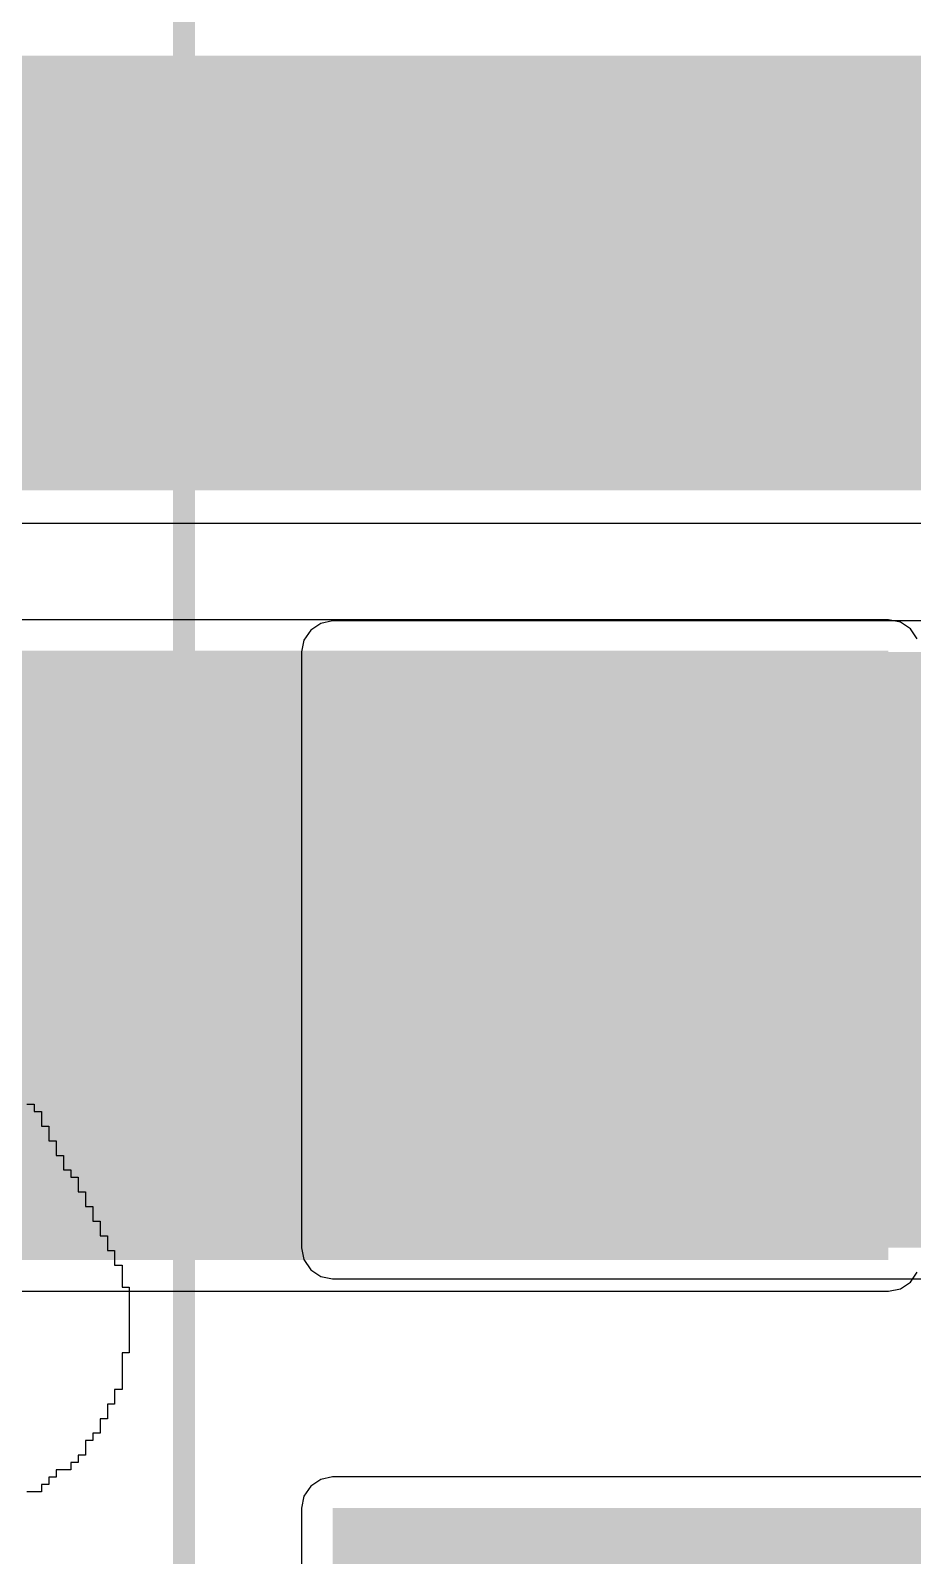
# Model space of a CAD drawing. Header units: millimetres. Extents: x -0.16 to 4.85, y -0.01 to 3.83.
# Drawn here: x 1.0677 to 1.2705, y 0.6961 to 1.0468 of the extents above; entities that cross this region are included whole.
import ezdxf

# ---------------------------------------------------------------- set-up
doc = ezdxf.new("R2010")
doc.units = ezdxf.units.MM
doc.header["$MEASUREMENT"] = 0
for name, color, linetype in [('BottomLayer', 5, 'Continuous'), ('BottomSolder', 6, 'Continuous'), ('MultiLayer', 9, 'Continuous'), ('PadHoleLayer', 156, 'Continuous'), ('TopLayer', 1, 'Continuous'), ('TopOverlay', 2, 'Continuous'), ('TopSolder', 216, 'Continuous')]:
    doc.layers.add(name, color=color, linetype=linetype)

# ---------------------------------------------------------------- blocks, each defined once
blk = doc.blocks.new('G5RL_1A_E_HRDC12_88')
at = {"layer": 'BottomLayer'}
h = blk.add_hatch(color=5, dxfattribs=at)
edge = h.paths.add_edge_path()
edge.add_arc((0.295276, -0.147638), 0.051181, 0, 360)
at = {"layer": 'BottomSolder'}
h = blk.add_hatch(color=6, dxfattribs=at)
edge = h.paths.add_edge_path()
edge.add_arc((0.295276, -0.147638), 0.055181, 0, 360)
at = {"layer": 'MultiLayer'}
h = blk.add_hatch(color=9, dxfattribs=at)
edge = h.paths.add_edge_path()
edge.add_arc((0.295276, -0.147638), 0.051181, 0, 360)
at = {"layer": 'PadHoleLayer'}
h = blk.add_hatch(color=156, dxfattribs=at)
edge = h.paths.add_edge_path()
edge.add_arc((0.295276, -0.147638), 0.02559, 0, 360)
at = {"layer": 'TopLayer'}
h = blk.add_hatch(color=1, dxfattribs=at)
edge = h.paths.add_edge_path()
edge.add_arc((0.295276, -0.147638), 0.051181, 0, 360)
at = {"layer": 'TopSolder'}
h = blk.add_hatch(color=216, dxfattribs=at)
edge = h.paths.add_edge_path()
edge.add_arc((0.295276, -0.147638), 0.055181, 0, 360)
at = {"layer": 'TopOverlay', "const_width": 0.005}
blk.add_lwpolyline([(0.559, -0.25), (-0.585, -0.25)], dxfattribs=at)

msp = doc.modelspace()

# ---------------------------------------------------------------- hatches: boundary and pattern name
at = {"layer": 'BottomLayer'}
msp.add_hatch(color=5, dxfattribs=at).paths.add_polyline_path([(1.265, 0.90413), (0.75502, 0.90413), (0.75502, 0.764), (1.265, 0.764)])
at = {"layer": 'TopLayer'}
for points in [[(1.13718, 0.76685), (1.57318, 0.76685), (1.57318, 0.90385), (1.13718, 0.90385)], [(1.13718, 0.57), (1.57318, 0.57), (1.57318, 0.707), (1.13718, 0.707)]]:
    msp.add_hatch(color=1, dxfattribs=at).paths.add_polyline_path(points)

# ---------------------------------------------------------------- linework, layer by layer
at = {"layer": 'BottomLayer'}
for p, q in [((0.75681, 0.93351), (1.56603, 0.93351)), ((1.265, 0.91127), (0.75502, 0.91127)), ((1.26773, 0.91073), (1.265, 0.91127)), ((1.27005, 0.90918), (1.26773, 0.91073)), ((1.27159, 0.90686), (1.27005, 0.90918)), ((1.27005, 0.75895), (1.27159, 0.76127)), ((1.26773, 0.75741), (1.27005, 0.75895)), ((0.75502, 0.75686), (1.265, 0.75686)), ((1.265, 0.75686), (1.26773, 0.75741))]:
    msp.add_line(p, q, dxfattribs=at)
for points, const_width in [([(0.733, 0.991), (1.58984, 0.991)], 0.1), ([(1.19202, 0.835), (1.19236, 0.83466)], 0.05)]:
    msp.add_lwpolyline(points, dxfattribs=dict(at, const_width=const_width))
at = {"layer": 'BottomLayer', "const_width": 0.025}
for points in [[(1.17952, 0.835, 1), (1.20452, 0.835, 1)], [(1.17986, 0.83466, 1), (1.20486, 0.83466, 1)]]:
    msp.add_lwpolyline(points, format="xyb", close=True, dxfattribs=at)
at = {"layer": 'TopLayer'}
for p, q in [((1.13213, 0.9089), (1.13059, 0.90658)), ((1.13445, 0.91044), (1.13213, 0.9089)), ((1.13718, 0.91099), (1.13445, 0.91044)), ((1.57318, 0.91099), (1.13718, 0.91099)), ((1.13059, 0.90658), (1.13004, 0.90385)), ((1.13004, 0.90385), (1.13004, 0.76685)), ((1.13004, 0.76685), (1.13059, 0.76412)), ((1.13059, 0.76412), (1.13213, 0.7618)), ((1.13213, 0.7618), (1.13445, 0.76026)), ((1.13445, 0.76026), (1.13718, 0.75971)), ((1.13718, 0.75971), (1.57318, 0.75971)), ((1.13213, 0.71205), (1.13059, 0.70973)), ((1.13445, 0.71359), (1.13213, 0.71205)), ((1.13718, 0.71414), (1.13445, 0.71359)), ((1.57318, 0.71414), (1.13718, 0.71414)), ((1.13059, 0.70973), (1.13004, 0.707)), ((1.13004, 0.707), (1.13004, 0.57))]:
    msp.add_line(p, q, dxfattribs=at)
at = {"layer": 'TopOverlay'}
for p, q in [((1.06687, 0.79987), (1.06855, 0.79987)), ((1.06855, 0.79987), (1.06855, 0.79819)), ((1.06855, 0.79819), (1.07023, 0.79819)), ((1.07023, 0.79819), (1.07023, 0.79483)), ((1.07023, 0.79483), (1.07192, 0.79483)), ((1.07192, 0.79483), (1.07192, 0.79146)), ((1.07192, 0.79146), (1.0736, 0.79146)), ((1.0736, 0.79146), (1.0736, 0.7881)), ((1.0736, 0.7881), (1.07528, 0.7881)), ((1.07528, 0.7881), (1.07528, 0.78474)), ((1.07528, 0.78474), (1.07696, 0.78474)), ((1.07696, 0.78474), (1.07696, 0.78305)), ((1.07696, 0.78305), (1.07864, 0.78305)), ((1.07864, 0.78305), (1.07864, 0.77969)), ((1.07864, 0.77969), (1.08033, 0.77969)), ((1.08033, 0.77969), (1.08033, 0.77633)), ((1.08033, 0.77633), (1.08201, 0.77633)), ((1.08201, 0.77633), (1.08201, 0.77296)), ((1.08201, 0.77296), (1.08369, 0.77296)), ((1.08369, 0.77296), (1.08369, 0.7696)), ((1.08369, 0.7696), (1.08537, 0.7696)), ((1.08537, 0.7696), (1.08537, 0.76623)), ((1.08537, 0.76623), (1.08705, 0.76623)), ((1.08705, 0.76623), (1.08705, 0.76287)), ((1.08705, 0.76287), (1.08874, 0.76287)), ((1.08874, 0.76287), (1.08874, 0.75782)), ((1.08874, 0.75782), (1.09042, 0.75782)), ((1.09042, 0.75782), (1.09042, 0.74269)), ((1.09042, 0.74269), (1.08874, 0.74269)), ((1.08874, 0.74269), (1.08874, 0.73428)), ((1.08874, 0.73428), (1.08705, 0.73428)), ((1.08705, 0.73428), (1.08705, 0.73091)), ((1.08705, 0.73091), (1.08537, 0.73091)), ((1.08537, 0.73091), (1.08537, 0.72755)), ((1.08537, 0.72755), (1.08369, 0.72755)), ((1.08369, 0.72755), (1.08369, 0.72418)), ((1.08201, 0.7225), (1.08033, 0.7225)), ((1.08033, 0.7225), (1.08033, 0.71914)), ((1.08369, 0.72418), (1.08201, 0.72418)), ((1.08201, 0.72418), (1.08201, 0.7225)), ((1.08033, 0.71914), (1.07864, 0.71914)), ((1.07864, 0.71914), (1.07864, 0.71746)), ((1.07696, 0.71577), (1.0736, 0.71577)), ((1.0736, 0.71577), (1.0736, 0.71409)), ((1.07864, 0.71746), (1.07696, 0.71746)), ((1.07696, 0.71746), (1.07696, 0.71577)), ((1.07192, 0.71241), (1.07023, 0.71241)), ((1.07023, 0.71241), (1.07023, 0.71073)), ((1.0736, 0.71409), (1.07192, 0.71409)), ((1.07192, 0.71409), (1.07192, 0.71241)), ((1.07023, 0.71073), (1.06687, 0.71073))]:
    msp.add_line(p, q, dxfattribs=at)

# ---------------------------------------------------------------- block references
at = {"rotation": 270}
msp.add_blockref('G5RL_1A_E_HRDC12_88', (1.353, 1.12994), dxfattribs=at)

doc.saveas('drawing.dxf')
